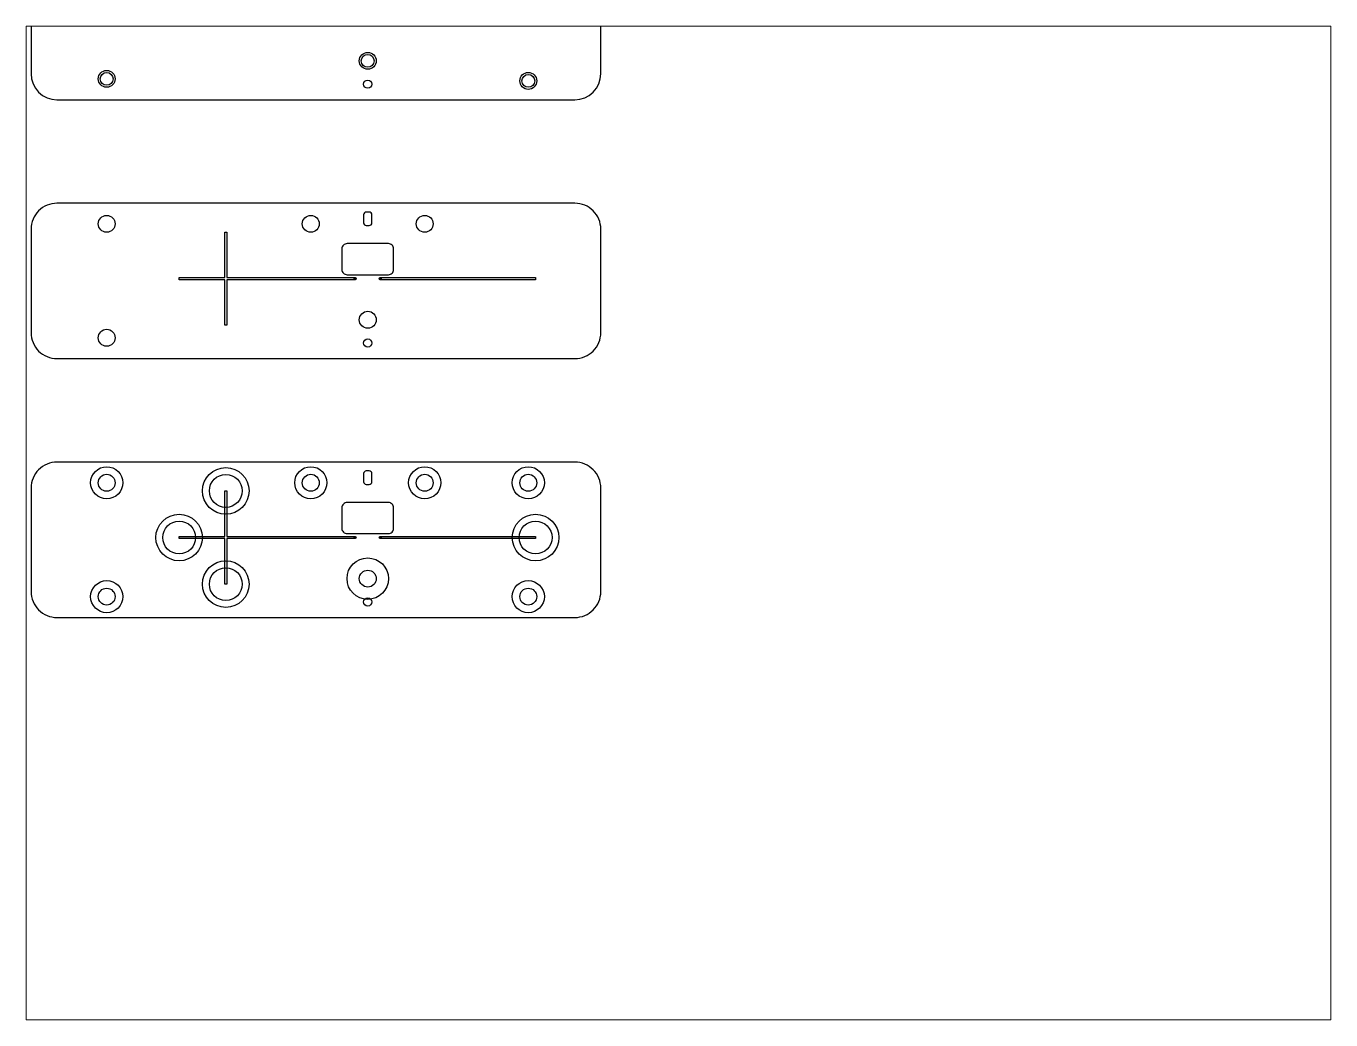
# Paper-space layout 'Layout1' of a CAD drawing. Header units: inches. Extents: x 1.05 to 9.45, y 0.8 to 7.2.
# The model-space entities are those that its viewports show. They can reach past a viewport. Long polylines and large blocks are cut down to what shows.
import ezdxf

# ---------------------------------------------------------------- set-up
doc = ezdxf.new("R2010")
doc.units = ezdxf.units.IN
doc.header["$MEASUREMENT"] = 0

msp = doc.modelspace()

# ---------------------------------------------------------------- linework, layer by layer
for points in [[(5, 100), (105, 100, 0.414214), (110, 105), (110, 125, 0.414214), (105, 130), (5, 130, 0.414214), (0, 125), (0, 105, 0.414214)], [(5, 50), (105, 50, 0.414214), (110, 55), (110, 75, 0.414214), (105, 80), (5, 80, 0.414214), (0, 75), (0, 55, 0.414214)], [(65.8, 76.2), (65.8, 77.79, 0.414214), (65.3, 78.29), (64.7, 78.29, 0.414214), (64.2, 77.79), (64.2, 76.2, 0.414214), (64.7, 75.7), (65.3, 75.7, 0.414214)], [(61, 66.2), (69, 66.2, 0.414214), (70, 67.2), (70, 71.2, 0.414214), (69, 72.2), (61, 72.2, 0.414214), (60, 71.2), (60, 67.2, 0.414214)]]:
    msp.add_lwpolyline(points, format="xyb", close=True)
for points in [[(37.39, 65.64), (37.39, 74.44), (37.79, 74.44), (37.79, 65.64), (62.59, 65.64), (62.59, 65.24), (37.79, 65.24), (37.79, 56.44), (37.39, 56.44), (37.39, 65.24), (28.59, 65.24), (28.59, 65.64)], [(67.41, 65.24), (67.41, 65.64), (97.41, 65.64), (97.41, 65.24)]]:
    msp.add_lwpolyline(points, close=True)
at = {"elevation": 5}
for points in [[(5, 0), (105, 0, 0.414214), (110, 5), (110, 25, 0.414214), (105, 30), (5, 30, 0.414214), (0, 25), (0, 5, 0.414214)], [(65.8, 26.2), (65.8, 27.79, 0.414214), (65.3, 28.29), (64.7, 28.29, 0.414214), (64.2, 27.79), (64.2, 26.2, 0.414214), (64.7, 25.7), (65.3, 25.7, 0.414214)], [(61, 16.2), (69, 16.2, 0.414214), (70, 17.2), (70, 21.2, 0.414214), (69, 22.2), (61, 22.2, 0.414214), (60, 21.2), (60, 17.2, 0.414214)]]:
    msp.add_lwpolyline(points, format="xyb", close=True, dxfattribs=at)
for points in [[(37.39, 15.64), (37.39, 24.44), (37.79, 24.44), (37.79, 15.64), (62.59, 15.64), (62.59, 15.24), (37.79, 15.24), (37.79, 6.44), (37.39, 6.44), (37.39, 15.24), (28.59, 15.24), (28.59, 15.64)], [(67.41, 15.24), (67.41, 15.64), (97.41, 15.64), (97.41, 15.24)]]:
    msp.add_lwpolyline(points, close=True, dxfattribs=at)
for centre, radius in [((62.59, 115.44), 0.2), ((67.41, 115.44), 0.2), ((65, 107.5), 1.63), ((65, 107.5), 1.24), ((14.6, 104.02), 1.63), ((14.6, 104.02), 1.24), ((65, 103), 0.795), ((96, 103.63, 5), 1.63), ((96, 103.63, 5), 1.24), ((14.6, 76.02), 1.63), ((54, 76.02), 1.63), ((76, 76.02), 1.63), ((62.59, 65.44), 0.2), ((67.41, 65.44), 0.2), ((65, 57.5), 1.63), ((14.6, 54.02), 1.63), ((65, 53), 0.795), ((14.6, 26.02, 5), 3.1), ((37.59, 24.44, 8), 4.5), ((54, 26.02, 5), 3.1), ((76, 26.02, 5), 3.1), ((96, 26.02, 5), 3.1), ((14.6, 26.02, 5), 1.63), ((37.59, 24.44, 8), 3.17), ((54, 26.02, 5), 1.63), ((76, 26.02, 5), 1.63), ((96, 26.02, 5), 1.63), ((28.59, 15.44, 8), 4.5), ((28.59, 15.44, 8), 3.17), ((97.41, 15.44, 8), 4.5), ((97.41, 15.44, 8), 3.17), ((62.59, 15.44, 5), 0.2), ((67.41, 15.44, 5), 0.2), ((37.59, 6.44, 8), 4.5), ((65, 7.5, 5), 4), ((37.59, 6.44, 8), 3.17), ((65, 7.5, 5), 1.63), ((14.6, 4.02, 5), 3.1), ((14.6, 4.02, 5), 1.63), ((96, 4.02, 5), 3.1), ((96, 4.02, 5), 1.63), ((65, 3, 5), 0.795)]:
    msp.add_circle(centre, radius)

psp = doc.layouts.get("Layout1")

# ---------------------------------------------------------------- viewports
at = {"layer": '0'}
psp.add_viewport(center=(5.25, 4), size=(8.4, 6.4), view_center_point=(125, 18.2459), view_height=191.941389, dxfattribs=at)

doc.saveas('drawing.dxf')
